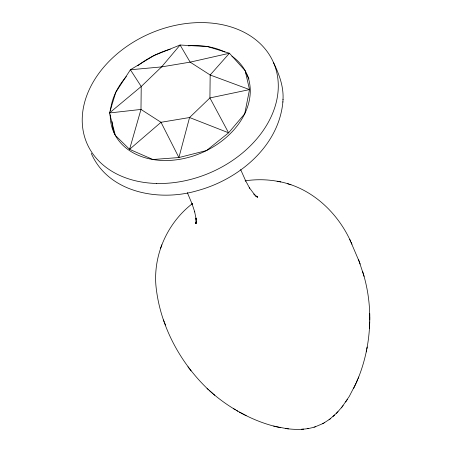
<?xml version="1.0" encoding="UTF-8"?>
<svg xmlns="http://www.w3.org/2000/svg" width="452" height="452" viewBox="0 0 452 452"><rect width="100%" height="100%" fill="white"/><g stroke="black" fill="none" stroke-linecap="round" stroke-linejoin="round"><path stroke-width="0.68" d="M283.008 99.598C283.777 86.598 279.116 74.111 273.522 62.619M369.725 321.886C369.256 341.271 365.374 360.611 358.074 378.59M369.753 320.101L369.753 316.581M91.253 153.33C108.486 193.128 159.81 201.959 197.671 190.58C238.684 179.387 278.867 146.369 282.901 101.756M282.89 102.095L283.025 99.254M369.442 328.547L369.555 326.321M369.589 325.457C370.42 308.23 368.357 290.856 363.481 274.307M366.227 351.905L366.6 350.012M366.804 348.961L367.182 347.023M196.332 221.774L195.857 223.548L196.281 221.706L195.942 223.418L196.089 218.819L194.575 211.316L194.744 211.931L192.004 203.716L192.236 204.293L187.348 192.648M192.484 203.569C167.862 222.491 153.527 253.787 155.861 284.822C159.505 324.576 179.726 362.56 208.587 389.844M196.434 221.44L195.784 223.463L196.4 221.633M160.466 248.611L161.076 246.905M161.217 246.498L161.816 244.826M357.707 379.46L356.413 382.505M358.718 377.008L354.696 386.24M356.04 383.319L349.3 396.331L342.288 406.608M353.645 388.404L354.317 387.002M345.661 402.02L346.39 400.918M346.718 400.427L347.481 399.274M337.13 412.586L342.04 406.919M341.283 407.879L343.079 405.597M329.887 419.094L337.028 412.682M336.254 413.495L337.949 411.727M333.028 416.535L334.627 415.077M323.536 423.236L329.638 419.275M329.062 419.716L330.514 418.614M315.123 426.852L322.875 423.586M324.389 422.75L324.711 422.569M322.671 423.705L323.801 423.089M287.195 428.705C296.246 429.858 305.625 429.75 314.411 427.067M314.061 427.18L315.4 426.761M307.241 428.694L308.671 428.456M245.074 180.828C256.143 179.212 267.505 179.342 278.494 181.501M301.478 429.298L303.682 429.129M275.85 426.603L286.749 428.643M285.381 428.468L288.495 428.875M277.132 181.229C310.049 186.631 337.028 211.463 350.588 241.193M279.359 181.67L280.765 181.947M278.709 427.253C266.833 424.71 255.386 420.354 244.577 414.84M279.347 427.383L280.726 427.677M273.686 426.078L275.166 426.434M287.308 183.625L288.828 184.117M289.387 184.286L290.947 184.789M256.052 196.264L257.617 197.128L255.77 196.117M243.617 414.337C232.769 408.721 222.559 401.868 213.254 393.958M246.154 415.648L239.441 412.094M233.633 408.721L235.255 409.687M236.232 410.252L237.814 411.196M255.973 196.174L257.403 197.089L253.883 194.038L254.877 195.089L249.278 187.608L249.617 188.156L245.509 180.529L245.775 181.088L240.645 169.551M212.434 393.251L207.067 388.449M214.785 395.263L209.378 390.551M187.959 366.821L189.252 368.527M189.783 369.233L191.06 370.922M349.667 239.232L359.148 261.397M351.074 242.238L351.995 244.204M163.454 319.937L164.257 321.948M164.681 323.022L165.488 325.033M359.374 262.019L364.086 276.37M358.385 259.375L360.142 264.041M362.657 271.516L363.267 273.59M369.708 313.468L369.736 315.677M114.695 134.261A72.608 54.167 -23.4 0 1 112.073 121.543M245.295 72.1A72.608 54.167 -23.4 0 1 248.933 78.93M231.916 56.161A72.608 54.167 -23.4 0 1 205.349 151.132A72.608 54.167 -23.4 0 1 110.231 114.74M110.452 110.695A72.608 54.167 -23.4 0 1 126.328 76.586M137.764 65.789A72.608 54.167 -23.4 0 1 170.257 49.2M188.331 45.861A72.608 54.167 -23.4 0 1 224.932 52.042M141.227 86.496L140.984 109.435L129.566 149.335L152.917 159.505L178.907 157.55L206.513 150.561L228.593 132.809L244.73 113.785L249.521 89.603L245.182 70.727L229.43 53.24L207.604 46.596L180.088 45.019L154.008 55.539L130.396 69.766L115.791 92.315L109.469 112.972L115.339 135.38L129.566 149.335L161.008 122.289L189.563 117.526L228.593 132.809L209.92 97.931L210.163 74.992L229.43 53.24L190.139 62.139L161.59 66.902L130.396 69.766L141.227 86.496L109.469 112.972L140.984 109.435L161.008 122.289L178.907 157.55L189.563 117.526L209.92 97.931L249.521 89.603L210.163 74.992L190.139 62.139L180.088 45.019L161.59 66.902L141.227 86.496M196.049 218.762L195.965 218.022L196.168 220.35L196.089 218.819M156.347 183.461A101.655 75.834 -23.4 0 0 274.556 65.161A101.655 75.834 -23.4 0 0 109.876 60.534A101.655 75.834 -23.4 0 0 156.347 183.461"/></g></svg>
